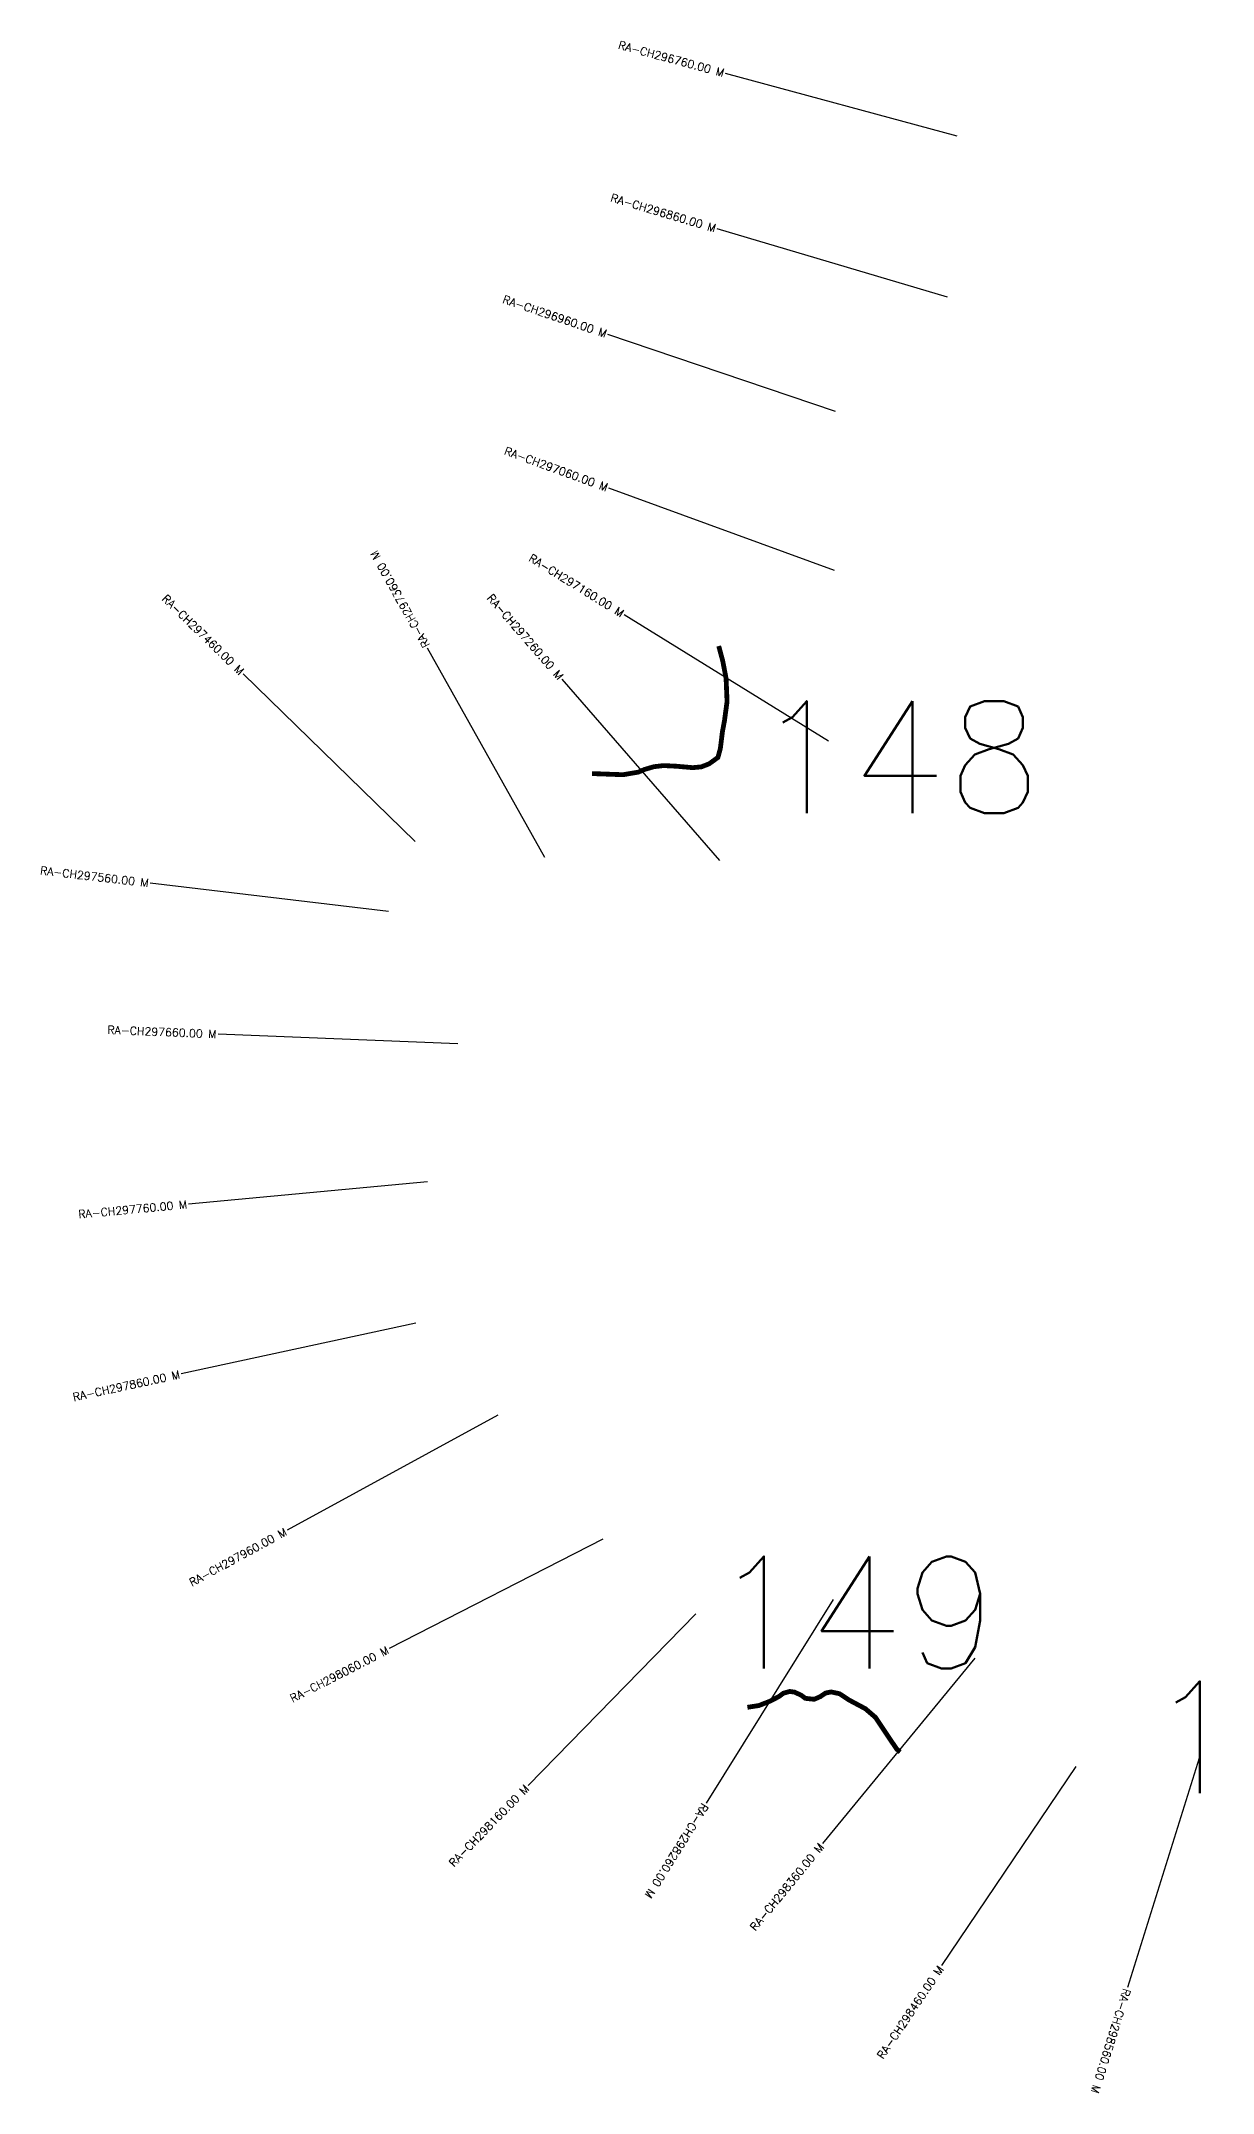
# Model space of a CAD drawing. Header units: metres. Extents: x 281119 to 288617, y 2015291 to 2018918.
# Drawn here: x 281119 to 281851, y 2015327 to 2016609 of the extents above; entities that cross this region are included whole.
import ezdxf
from ezdxf.enums import TextEntityAlignment as Align

# ---------------------------------------------------------------- set-up
doc = ezdxf.new("R2010")
doc.units = ezdxf.units.M
doc.header["$MEASUREMENT"] = 0
for name, color, linetype in [('CS', 134, 'Continuous'), ('CSMark', 6, 'Continuous'), ('NATURALLY PROTECTED', 3, 'Continuous')]:
    doc.layers.add(name, color=color, linetype=linetype)
doc.styles.get("Standard").update_dxf_attribs({"font": 'simplex.shx'})

msp = doc.modelspace()

# ---------------------------------------------------------------- linework, layer by layer
at = {"layer": 'CS'}
for p, q in [((281691.3, 2016549.6), (281546.5, 2016588.8)), ((281685.1, 2016448.9), (281541.4, 2016491.6)), ((281615.2, 2016377.5), (281473.1, 2016425.6)), ((281614.6, 2016278.2), (281473.7, 2016329.6)), ((281610.8, 2016171.6), (281483.2, 2016250.4)), ((281433.7, 2016098.8), (281360.4, 2016229.7)), ((281352.7, 2016108.8), (281245.3, 2016213.6)), ((281542.9, 2016097.1), (281444.5, 2016210.3)), ((281336.1, 2016065.2), (281187.1, 2016082.8)), ((281379.4, 2015982.5), (281229.6, 2015988.5)), ((281360.5, 2015896.2), (281211.2, 2015882.3)), ((281353.2, 2015808), (281206.6, 2015776.2)), ((281404.4, 2015750.5), (281272.8, 2015678.5)), ((281470, 2015673), (281336.5, 2015604.6)), ((281613.8, 2015635.3), (281534.5, 2015508)), ((281528, 2015626.4), (281423.3, 2015519)), ((281702.3, 2015598.7), (281607.2, 2015482.7)), ((281765.3, 2015530.9), (281681.5, 2015406.5)), ((281842.3, 2015536.1), (281797.6, 2015392.9))]:
    msp.add_line(p, q, dxfattribs=at)
at = {"layer": 'NATURALLY PROTECTED', "const_width": 3, "flags": 128}
for points in [[(281542.3, 2016231), (281544.8, 2016221.7), (281546.9, 2016210.7), (281547.5, 2016196.3), (281545.9, 2016184.4), (281544.6, 2016177.4), (281543.3, 2016166.9), (281541.8, 2016161.4), (281536.3, 2016157.4), (281531.4, 2016155.5), (281526.1, 2016155), (281516, 2016155.9), (281507.8, 2016156.3), (281501.8, 2016155.6), (281496, 2016153.9), (281492, 2016152.2), (281482.5, 2016150.6), (281463.2, 2016151.3)], [(281560.2, 2015567.9), (281567.4, 2015569), (281574, 2015571.6), (281579.9, 2015574.6), (281582.7, 2015576.7), (281586.6, 2015577.8), (281589.6, 2015577.4), (281593.9, 2015575.4), (281596.4, 2015573.5), (281601.9, 2015572.9), (281605.8, 2015574.6), (281609, 2015576.8), (281612.5, 2015577.5), (281617.7, 2015576.4), (281623.8, 2015572.4), (281633.9, 2015567), (281640.3, 2015561.5), (281646.5, 2015552.1), (281653.6, 2015541.6), (281655.7, 2015540)]]:
    msp.add_lwpolyline(points, dxfattribs=at)

# ---------------------------------------------------------------- texts
at = {"char_height": 70, "attachment_point": 1}
for s, insert in [('148', (281564.3, 2016196.6)), ('149', (281537.5, 2015662.2)), ('150', (281809.8, 2015584.2))]:
    msp.add_mtext_dynamic_manual_height_columns(s, width=95.172, gutter_width=1, heights=[0], dxfattribs=dict(at, insert=insert))
at = {"layer": 'CSMark'}
for s, rotation, p in [('RA-CH296760.00 M', 344.8755, (281545.6, 2016589)), ('RA-CH296860.00 M', 343.4393, (281540.4, 2016491.9)), ('RA-CH296960.00 M', 341.2715, (281472.2, 2016426)), ('RA-CH297060.00 M', 339.9665, (281472.8, 2016329.9)), ('RA-CH297160.00 M', 328.2983, (281482.4, 2016250.9)), ('RA-CH297460.00 M', 315.6893, (281244.6, 2016214.3)), ('RA-CH297260.00 M', 311.0207, (281443.8, 2016211)), ('RA-CH297560.00 M', 353.2815, (281186.2, 2016082.9)), ('RA-CH297660.00 M', 357.7076, (281228.6, 2015988.5)), ('RA-CH297760.00 M', 5.3078, (281210.2, 2015882.2)), ('RA-CH297860.00 M', 12.2485, (281205.6, 2015776)), ('RA-CH297960.00 M', 28.6712, (281271.9, 2015678.1)), ('RA-CH298060.00 M', 27.1644, (281335.7, 2015604.1)), ('RA-CH298160.00 M', 45.7375, (281422.6, 2015518.3)), ('RA-CH298360.00 M', 50.627, (281606.5, 2015482)), ('RA-CH298460.00 M', 56.0383, (281681, 2015405.6))]:
    msp.add_text(s, height=5, rotation=rotation, dxfattribs=at).set_placement(p, align=Align.MIDDLE_RIGHT)
for s, rotation, p in [('RA-CH297360.00 M', 119.2529, (281359.9, 2016230.5)), ('RA-CH298260.00 M', 238.0967, (281534, 2015507.1)), ('RA-CH298560.00 M', 252.6762, (281797.3, 2015391.9))]:
    msp.add_text(s, height=5, rotation=rotation, dxfattribs=at).set_placement(p, align=Align.MIDDLE_LEFT)

doc.saveas('drawing.dxf')
